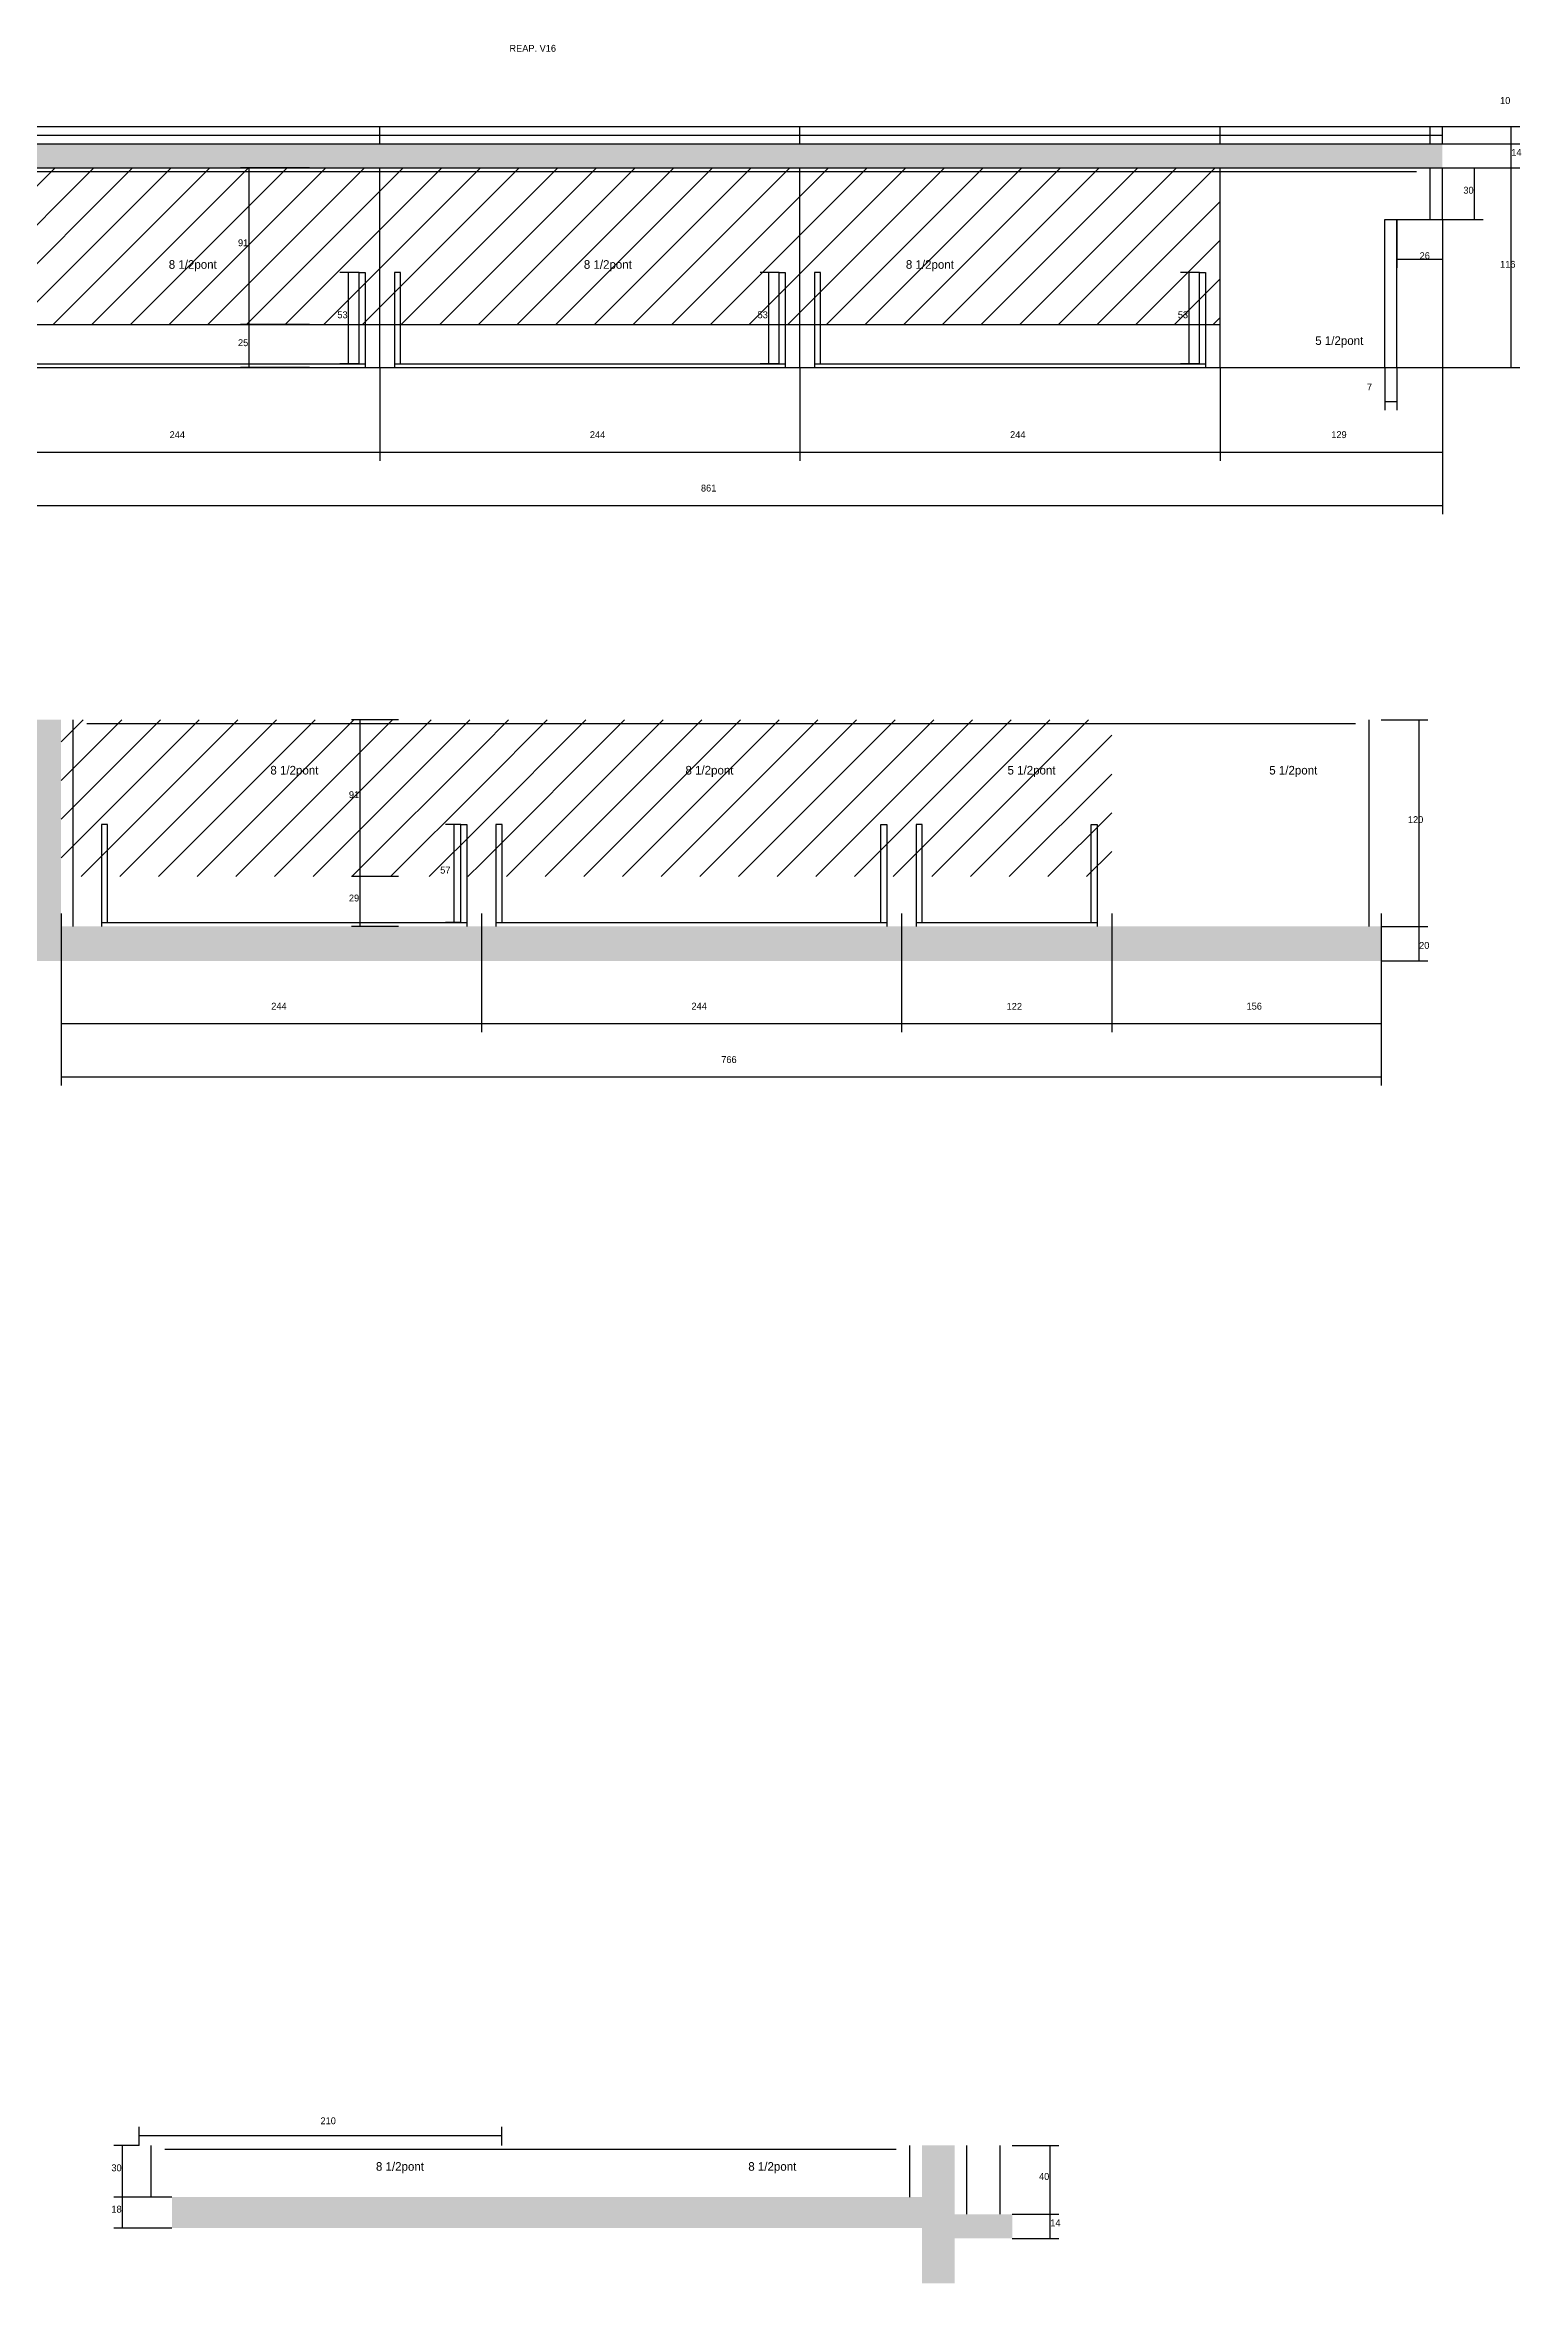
# Model space of a CAD drawing. Header units: metres. Extents: x -6844 to -4257, y 8505 to 9848.
# Drawn here: x -5114 to -4257, y 8548 to 9848 of the extents above; entities that cross this region are included whole.
import ezdxf

# ---------------------------------------------------------------- set-up
doc = ezdxf.new("R2010")
doc.units = ezdxf.units.M
for name, color, linetype in [('COTA', 4, 'Continuous'), ('Hachura', 253, 'Continuous'), ('NOMENCLATURA', 7, 'Continuous'), ('Painéis', 200, 'Continuous'), ('PONTALETE', 2, 'Continuous'), ('SARR_2.2x7', 40, 'Continuous'), ('SARR_3.5x7', 81, 'Continuous')]:
    doc.layers.add(name, color=color, linetype=linetype)

msp = doc.modelspace()

# ---------------------------------------------------------------- hatches: boundary and pattern name
at = {"layer": 'COTA'}
h = msp.add_hatch(dxfattribs=at)
h.set_pattern_fill('AR-CONC', scale=0.03)
h.paths.add_polyline_path([(-4302.9, 9776.4), (-4302.9, 9790.4), (-5163.9, 9790.4), (-5163.9, 9776.4)])
h = msp.add_hatch(dxfattribs=at)
h.set_pattern_fill('AR-CONC', scale=0.03)
h.paths.add_polyline_path([(-4338.4, 9336), (-5104.9, 9336), (-5104.9, 9456), (-5123.9, 9456), (-5123.9, 9416), (-5161.4, 9416), (-5161.4, 9402), (-5123.9, 9402), (-5123.9, 9316), (-4338.4, 9316)])
h = msp.add_hatch(dxfattribs=at)
h.set_pattern_fill('AR-CONC', scale=0.03)
h.paths.add_polyline_path([(-4605.1, 8580.3), (-4605.1, 8548.3), (-4586.1, 8548.3), (-4586.1, 8574.3), (-4552.6, 8574.3), (-4552.6, 8588.3), (-4586.1, 8588.3), (-4586.1, 8628.3), (-4605.1, 8628.3), (-4605.1, 8598.3), (-5040.6, 8598.3), (-5040.6, 8580.3)])
at = {"layer": 'Hachura'}
h = msp.add_hatch(dxfattribs=at)
h.set_pattern_fill('ANSI31', scale=5)
h.paths.add_polyline_path([(-4919.9, 9685.4), (-4919.9, 9776.4), (-5163.9, 9776.4), (-5163.9, 9685.4)])
h = msp.add_hatch(dxfattribs=at)
h.set_pattern_fill('ANSI31', scale=5)
h.paths.add_polyline_path([(-4675.9, 9685.4), (-4675.9, 9776.4), (-4919.9, 9776.4), (-4919.9, 9685.4)])
h = msp.add_hatch(dxfattribs=at)
h.set_pattern_fill('ANSI31', scale=5)
h.paths.add_polyline_path([(-4431.9, 9685.4), (-4431.9, 9776.4), (-4675.9, 9776.4), (-4675.9, 9685.4)])
h = msp.add_hatch(dxfattribs=at)
h.set_pattern_fill('ANSI31', scale=5)
h.paths.add_polyline_path([(-4860.9, 9365), (-4860.9, 9456), (-5104.9, 9456), (-5104.9, 9365)])
h = msp.add_hatch(dxfattribs=at)
h.set_pattern_fill('ANSI31', scale=5)
h.paths.add_polyline_path([(-4616.9, 9365), (-4616.9, 9456), (-4860.9, 9456), (-4860.9, 9365)])
h = msp.add_hatch(dxfattribs=at)
h.set_pattern_fill('ANSI31', scale=5)
h.paths.add_polyline_path([(-4616.9, 9365), (-4494.9, 9365), (-4494.9, 9456), (-4616.9, 9456)])

# ---------------------------------------------------------------- linework, layer by layer
at = {"layer": 'COTA'}
for p, q in [((-4302.9, 9800.4), (-4257.9, 9800.4)), ((-4262.9, 9790.4), (-4262.9, 9800.4)), ((-4302.9, 9790.4), (-4257.9, 9790.4)), ((-4302.9, 9790.4), (-4257.9, 9790.4)), ((-4262.9, 9776.4), (-4262.9, 9790.4)), ((-4960.7, 9776.4), (-5000.7, 9776.4)), ((-4995.7, 9685.4), (-4995.7, 9776.4)), ((-4302.9, 9776.4), (-4257.9, 9776.4)), ((-4302.9, 9776.4), (-4257.9, 9776.4)), ((-4302.9, 9776.4), (-4279.2, 9776.4)), ((-4284.2, 9746.4), (-4284.2, 9776.4)), ((-4262.9, 9660.4), (-4262.9, 9776.4)), ((-4329.4, 9746.4), (-4329.4, 9718.4)), ((-4302.9, 9746.4), (-4302.9, 9575.4)), ((-4302.9, 9746.4), (-4302.9, 9606.4)), ((-4302.9, 9746.4), (-4279.2, 9746.4)), ((-4302.9, 9746.4), (-4302.9, 9718.4)), ((-4329.4, 9723.4), (-4302.9, 9723.4)), ((-4931.9, 9715.6), (-4943, 9715.6)), ((-4938, 9662.6), (-4938, 9715.6)), ((-4687.9, 9715.6), (-4699, 9715.6)), ((-4694, 9662.6), (-4694, 9715.6)), ((-4443.9, 9715.6), (-4455, 9715.6)), ((-4450, 9662.6), (-4450, 9715.6)), ((-4960.7, 9685.4), (-5000.7, 9685.4)), ((-4960.7, 9685.4), (-5000.7, 9685.4)), ((-4995.7, 9660.4), (-4995.7, 9685.4)), ((-4960.7, 9660.4), (-5000.7, 9660.4)), ((-4931.9, 9662.6), (-4943, 9662.6)), ((-4919.9, 9660.4), (-4919.9, 9606.4)), ((-4919.9, 9660.4), (-4919.9, 9606.4)), ((-4687.9, 9662.6), (-4699, 9662.6)), ((-4675.9, 9660.4), (-4675.9, 9606.4)), ((-4675.9, 9660.4), (-4675.9, 9606.4)), ((-4443.9, 9662.6), (-4455, 9662.6)), ((-4431.9, 9660.4), (-4431.9, 9606.4)), ((-4431.9, 9660.4), (-4431.9, 9606.4)), ((-4336.4, 9660.4), (-4336.4, 9635.7)), ((-4329.4, 9660.4), (-4257.9, 9660.4)), ((-4329.4, 9660.4), (-4329.4, 9635.7)), ((-4336.4, 9640.7), (-4329.4, 9640.7)), ((-5163.9, 9611.4), (-4919.9, 9611.4)), ((-4919.9, 9611.4), (-4675.9, 9611.4)), ((-4675.9, 9611.4), (-4431.9, 9611.4)), ((-4431.9, 9611.4), (-4302.9, 9611.4)), ((-5163.9, 9580.4), (-4302.9, 9580.4)), ((-4909.1, 9456), (-4936.3, 9456)), ((-4931.3, 9365), (-4931.3, 9456)), ((-4338.4, 9456), (-4311.4, 9456)), ((-4316.4, 9336), (-4316.4, 9456)), ((-4872.9, 9395.2), (-4881.7, 9395.2)), ((-4876.7, 9338.2), (-4876.7, 9395.2)), ((-4909.1, 9365), (-4936.3, 9365)), ((-4909.1, 9365), (-4936.3, 9365)), ((-4931.3, 9336), (-4931.3, 9365)), ((-5104.9, 9343.5), (-5104.9, 9274.6)), ((-5104.9, 9343.5), (-5104.9, 9243.6)), ((-4909.1, 9336), (-4936.3, 9336)), ((-4872.9, 9338.2), (-4881.7, 9338.2)), ((-4860.9, 9343.5), (-4860.9, 9274.6)), ((-4860.9, 9343.5), (-4860.9, 9274.6)), ((-4616.9, 9343.5), (-4616.9, 9274.6)), ((-4616.9, 9343.5), (-4616.9, 9274.6)), ((-4494.9, 9343.5), (-4494.9, 9274.6)), ((-4494.9, 9343.5), (-4494.9, 9274.6)), ((-4338.4, 9343.5), (-4338.4, 9243.6)), ((-4338.4, 9336), (-4311.4, 9336)), ((-4338.4, 9336), (-4311.4, 9336)), ((-4316.4, 9316), (-4316.4, 9336)), ((-4338.4, 9325.9), (-4338.4, 9274.6)), ((-4338.4, 9316), (-4311.4, 9316)), ((-5104.9, 9279.6), (-4860.9, 9279.6)), ((-4860.9, 9279.6), (-4616.9, 9279.6)), ((-4616.9, 9279.6), (-4494.9, 9279.6)), ((-4494.9, 9279.6), (-4338.4, 9279.6)), ((-5104.9, 9248.6), (-4338.4, 9248.6)), ((-5059.6, 8628.3), (-5059.6, 8639.1)), ((-5059.6, 8634.1), (-4849.1, 8634.1)), ((-4849.1, 8628.3), (-4849.1, 8639.1)), ((-5059.6, 8628.3), (-5074.2, 8628.3)), ((-5069.2, 8598.3), (-5069.2, 8628.3)), ((-4552.6, 8628.3), (-4525.6, 8628.3)), ((-4530.6, 8588.3), (-4530.6, 8628.3)), ((-5059.6, 8598.3), (-5074.2, 8598.3)), ((-5040.6, 8598.3), (-5074.2, 8598.3)), ((-5069.2, 8580.3), (-5069.2, 8598.3)), ((-5040.6, 8580.3), (-5074.2, 8580.3)), ((-4552.6, 8588.3), (-4525.6, 8588.3)), ((-4552.6, 8588.3), (-4525.6, 8588.3)), ((-4530.6, 8574.3), (-4530.6, 8588.3)), ((-4552.6, 8574.3), (-4525.6, 8574.3))]:
    msp.add_line(p, q, dxfattribs=at)
at = {"layer": 'Painéis'}
for p, q in [((-5163.9, 9800.4), (-4302.9, 9800.4)), ((-4919.9, 9790.4), (-4919.9, 9800.4)), ((-4675.9, 9790.4), (-4675.9, 9800.4)), ((-4431.9, 9790.4), (-4431.9, 9800.4)), ((-4302.9, 9790.4), (-4302.9, 9800.4)), ((-5163.9, 9790.4), (-4302.9, 9790.4)), ((-5163.9, 9776.4), (-4302.9, 9776.4)), ((-4919.9, 9660.4), (-4919.9, 9776.4)), ((-4675.9, 9660.4), (-4675.9, 9776.4)), ((-4431.9, 9660.4), (-4431.9, 9776.4)), ((-4302.9, 9746.4), (-4302.9, 9776.4)), ((-4329.4, 9746.4), (-4302.9, 9746.4)), ((-4329.4, 9660.4), (-4329.4, 9746.4)), ((-5163.9, 9685.4), (-4431.9, 9685.4)), ((-5163.9, 9660.4), (-4329.4, 9660.4))]:
    msp.add_line(p, q, dxfattribs=at)
at = {"layer": 'SARR_2.2x7'}
for p, q in [((-4309.9, 9790.4), (-4309.9, 9800.4)), ((-5163.9, 9795.4), (-4919.9, 9795.4)), ((-4919.9, 9795.4), (-4675.9, 9795.4)), ((-4675.9, 9795.4), (-4431.9, 9795.4)), ((-4431.9, 9795.4), (-4302.9, 9795.4)), ((-5163.9, 9774.2), (-4919.9, 9774.2)), ((-4919.9, 9774.2), (-4675.9, 9774.2)), ((-4675.9, 9774.2), (-4431.9, 9774.2)), ((-4431.9, 9774.2), (-4317.9, 9774.2)), ((-4309.9, 9746.4), (-4309.9, 9776.4)), ((-4336.4, 9660.4), (-4336.4, 9746.4)), ((-4336.4, 9746.4), (-4329.4, 9746.4)), ((-5155.4, 9662.6), (-4928.4, 9662.6)), ((-4911.4, 9662.6), (-4684.4, 9662.6)), ((-4667.4, 9662.6), (-4440.4, 9662.6)), ((-5097.9, 9336), (-5097.9, 9456)), ((-5089.9, 9453.8), (-4860.9, 9453.8)), ((-4860.9, 9453.8), (-4616.9, 9453.8)), ((-4616.9, 9453.8), (-4494.9, 9453.8)), ((-4494.9, 9453.8), (-4353.4, 9453.8)), ((-4345.4, 9336), (-4345.4, 9456)), ((-5081.4, 9338.2), (-4869.4, 9338.2)), ((-4852.4, 9338.2), (-4625.4, 9338.2)), ((-4608.4, 9338.2), (-4503.4, 9338.2)), ((-5052.6, 8598.3), (-5052.6, 8628.3)), ((-5044.6, 8626.1), (-4849.1, 8626.1)), ((-4849.1, 8626.1), (-4620.1, 8626.1)), ((-4612.1, 8598.3), (-4612.1, 8628.3)), ((-4579.1, 8588.3), (-4579.1, 8628.3)), ((-4559.6, 8588.3), (-4559.6, 8628.3))]:
    msp.add_line(p, q, dxfattribs=at)
at = {"layer": 'SARR_3.5x7'}
for points in [[(-4931.9, 9662.6), (-4931.9, 9715.6), (-4928.4, 9715.6), (-4928.4, 9660.4)], [(-4907.9, 9662.6), (-4907.9, 9715.6), (-4911.4, 9715.6), (-4911.4, 9660.4)], [(-4687.9, 9662.6), (-4687.9, 9715.6), (-4684.4, 9715.6), (-4684.4, 9660.4)], [(-4663.9, 9662.6), (-4663.9, 9715.6), (-4667.4, 9715.6), (-4667.4, 9660.4)], [(-4443.9, 9662.6), (-4443.9, 9715.6), (-4440.4, 9715.6), (-4440.4, 9660.4)], [(-5077.9, 9338.2), (-5077.9, 9395.2), (-5081.4, 9395.2), (-5081.4, 9336)], [(-4872.9, 9338.2), (-4872.9, 9395.2), (-4869.4, 9395.2), (-4869.4, 9336)], [(-4848.9, 9338.2), (-4848.9, 9395.2), (-4852.4, 9395.2), (-4852.4, 9336)], [(-4628.9, 9338.2), (-4628.9, 9395.2), (-4625.4, 9395.2), (-4625.4, 9336)], [(-4604.9, 9338.2), (-4604.9, 9395.2), (-4608.4, 9395.2), (-4608.4, 9336)], [(-4506.9, 9338.2), (-4506.9, 9395.2), (-4503.4, 9395.2), (-4503.4, 9336)]]:
    msp.add_lwpolyline(points, dxfattribs=at)

# ---------------------------------------------------------------- texts
at = {"layer": 'COTA'}
for s, p in [('10', (-4269.4, 9813.5)), ('14', (-4262.9, 9783.4)), ('30', (-4290.7, 9761.4)), ('91', (-5002.2, 9730.9)), ('26', (-4316.1, 9723.4)), ('116', (-4269.4, 9718.4)), ('53', (-4944.5, 9689.1)), ('53', (-4700.5, 9689.1)), ('53', (-4456.5, 9689.1)), ('25', (-5002.2, 9672.9)), ('7', (-4346.7, 9647.2)), ('244', (-5041.9, 9619.5)), ('244', (-4797.9, 9619.5)), ('244', (-4553.9, 9619.5)), ('129', (-4367.4, 9619.5)), ('861', (-4733.4, 9588.5)), ('91', (-4937.8, 9410.5)), ('120', (-4322.9, 9396)), ('57', (-4884.8, 9366.7)), ('29', (-4937.8, 9350.5)), ('20', (-4316.4, 9323)), ('244', (-4982.9, 9287.7)), ('244', (-4738.9, 9287.7)), ('122', (-4555.9, 9287.6)), ('156', (-4416.6, 9287.7)), ('766', (-4721.6, 9256.7)), ('210', (-4954.3, 8640.6)), ('30', (-5075.7, 8613.3)), ('40', (-4537.1, 8608.3)), ('18', (-5075.7, 8589.3)), ('14', (-4530.6, 8581.3))]:
    msp.add_text(s, height=4, dxfattribs=at).set_placement(p)
at = {"layer": 'NOMENCLATURA'}
for s, p in [('8 1/2pont', (-5042.4, 9717.8)), ('8 1/2pont', (-4801.4, 9717.8)), ('8 1/2pont', (-4614.4, 9717.8)), ('5 1/2pont', (-4376.7, 9673.6)), ('8 1/2pont', (-4983.4, 9424.2)), ('8 1/2pont', (-4742.4, 9424.2)), ('5 1/2pont', (-4555.4, 9424.2)), ('5 1/2pont', (-4403.4, 9424.2)), ('8 1/2pont', (-4922.1, 8613.6)), ('8 1/2pont', (-4705.9, 8613.6))]:
    msp.add_text(s, height=5, dxfattribs=at).set_placement(p)
at = {"layer": 'PONTALETE'}
msp.add_text('REAP. V16', height=4, dxfattribs=at).set_placement((-4844.6, 9843.8))

doc.saveas('drawing.dxf')
